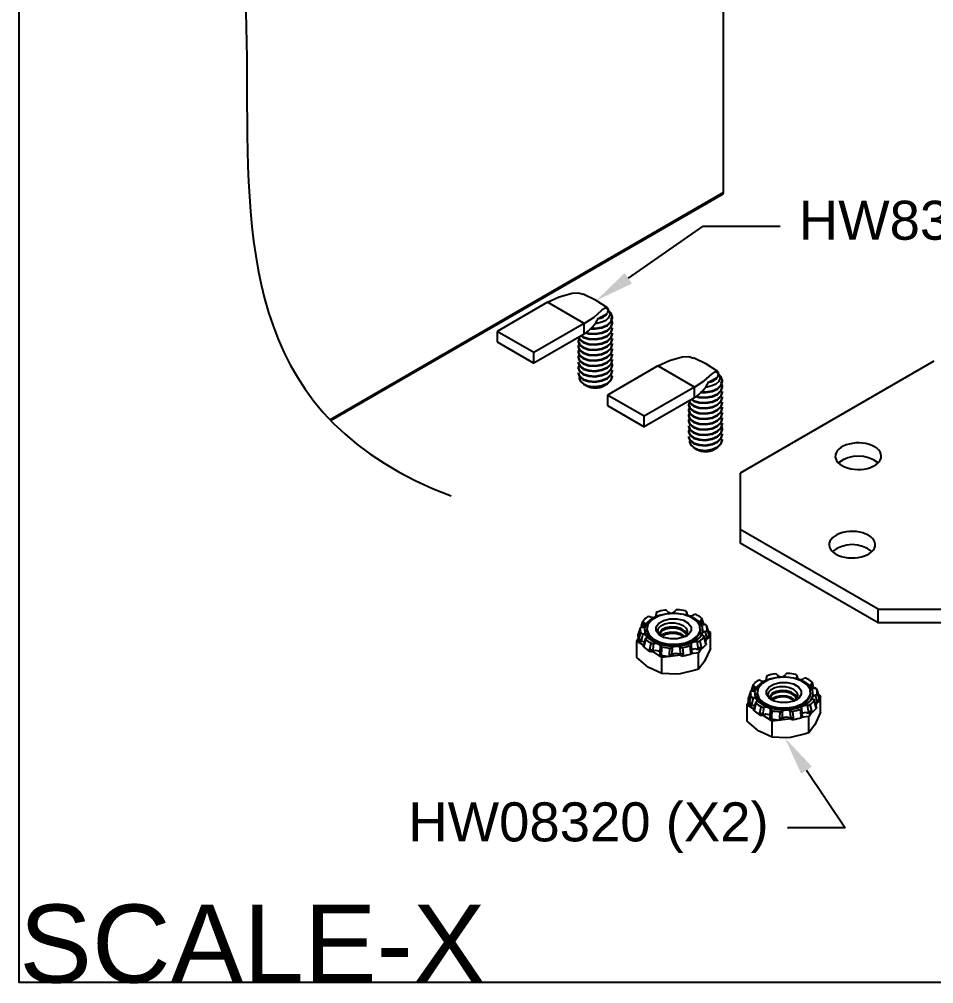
# Model space of a CAD drawing. Extents: x 0 to 11.4, y -13.7 to 0.
# Drawn here: x 0 to 4.396, y -13.686 to -9.052 of the extents above; entities that cross this region are included whole.
import ezdxf
from ezdxf import colors
from ezdxf.entities.mleader import LeaderData, LeaderLine
from ezdxf.math import Vec2, Vec3

# ---------------------------------------------------------------- set-up
doc = ezdxf.new("R2010")
doc.units = 0
doc.header["$LTSCALE"] = 0.5
doc.header["$MEASUREMENT"] = 0
for name, color, linetype in [('Dimension', 10, 'CONTINUOUS'), ('FAB DWG', 221, 'CONTINUOUS'), ('Hardware', 242, 'CONTINUOUS'), ('Housing', 150, 'CONTINUOUS'), ('Mounting', 4, 'CONTINUOUS')]:
    doc.layers.add(name, color=color, linetype=linetype)
doc.layers.add('Text-Unprinted', color=131, linetype='CONTINUOUS', plot=False)
doc.styles.add('LSAD_Standard', font='arial.ttf')

msp = doc.modelspace()

# ---------------------------------------------------------------- linework, layer by layer
at = {"layer": 'Dimension', "transparency": 16777216}
msp.add_open_spline([(0.0907, -7.4187), (1.088, -7.7963), (1.094, -9.3862), (1.1, -10.976), (2.0757, -11.3411)], degree=3, dxfattribs=at)
at = {"layer": 'Hardware', "linetype": 'Continuous', "transparency": 16777216}
for p, q in [((2.5396, -10.4113), (2.2972, -10.5512)), ((2.7163, -10.5133), (2.5396, -10.4113)), ((2.7831, -10.4897), (2.8264, -10.4647)), ((2.7163, -10.5133), (2.4739, -10.6532)), ((2.7163, -10.5643), (2.7163, -10.5133)), ((2.8512, -10.4859), (2.8512, -10.4827)), ((2.8512, -10.5114), (2.8512, -10.5082)), ((2.4739, -10.6532), (2.2972, -10.5512)), ((2.2972, -10.5512), (2.2972, -10.6022)), ((2.7163, -10.5643), (2.4739, -10.7042)), ((2.8512, -10.5369), (2.8512, -10.5337)), ((2.8512, -10.5624), (2.8512, -10.5592)), ((2.2972, -10.6022), (2.4739, -10.7042)), ((2.6873, -10.5975), (2.6873, -10.6007)), ((2.8512, -10.5879), (2.8512, -10.5847)), ((2.8512, -10.6134), (2.8512, -10.6102)), ((2.4739, -10.7042), (2.4739, -10.6532)), ((2.6873, -10.623), (2.6873, -10.6262)), ((2.6873, -10.6485), (2.6873, -10.6517)), ((2.8512, -10.6389), (2.8512, -10.6357)), ((2.6873, -10.674), (2.6873, -10.6772)), ((2.6873, -10.6995), (2.6873, -10.7027)), ((2.8512, -10.6644), (2.8512, -10.6612)), ((2.8512, -10.6899), (2.8512, -10.6867)), ((2.6873, -10.725), (2.6873, -10.7282)), ((2.6873, -10.7505), (2.6873, -10.7537)), ((3.0696, -10.7173), (2.8272, -10.8572)), ((2.8512, -10.7154), (2.8512, -10.7122)), ((2.8512, -10.7409), (2.8512, -10.7377)), ((3.2463, -10.8193), (3.0696, -10.7173)), ((3.3131, -10.7956), (3.3564, -10.7706)), ((3.3812, -10.7919), (3.3812, -10.7887)), ((2.7131, -10.8041), (2.7248, -10.8109)), ((2.7258, -10.8114), (2.7279, -10.8126)), ((2.8107, -10.8126), (2.8148, -10.8102)), ((3.2463, -10.8193), (3.0039, -10.9592)), ((3.2463, -10.8703), (3.2463, -10.8193)), ((3.3812, -10.8174), (3.3812, -10.8142)), ((3.3812, -10.8429), (3.3812, -10.8397)), ((3.0039, -10.9592), (2.8272, -10.8572)), ((2.8272, -10.8572), (2.8272, -10.9082)), ((3.2463, -10.8703), (3.0039, -11.0102)), ((3.3812, -10.8684), (3.3812, -10.8652)), ((2.8272, -10.9082), (3.0039, -11.0102)), ((3.2173, -10.9034), (3.2173, -10.9066)), ((3.2173, -10.929), (3.2173, -10.9321)), ((3.3812, -10.8939), (3.3812, -10.8907)), ((3.3812, -10.9194), (3.3812, -10.9162)), ((3.0039, -11.0102), (3.0039, -10.9592)), ((3.2173, -10.9545), (3.2173, -10.9576)), ((3.2173, -10.98), (3.2173, -10.9831)), ((3.3812, -10.9449), (3.3812, -10.9417)), ((3.3812, -10.9704), (3.3812, -10.9672)), ((3.2173, -11.0055), (3.2173, -11.0086)), ((3.3812, -10.9959), (3.3812, -10.9927)), ((3.3812, -11.0214), (3.3812, -11.0182)), ((3.2173, -11.031), (3.2173, -11.0341)), ((3.2173, -11.0565), (3.2173, -11.0596)), ((3.3812, -11.0469), (3.3812, -11.0437)), ((3.2431, -11.1101), (3.2548, -11.1168)), ((3.2558, -11.1174), (3.2579, -11.1186)), ((3.3407, -11.1186), (3.3448, -11.1162)), ((3.0619, -11.908), (3.0608, -11.9187)), ((3.2097, -11.906), (3.2094, -11.9016)), ((2.9921, -11.9659), (2.9996, -11.9422)), ((3.0024, -11.9507), (2.998, -11.9722)), ((3.2833, -11.9592), (3.2794, -11.9386)), ((3.2804, -11.9298), (3.2872, -11.953)), ((3.29, -11.9595), (3.2886, -11.9551)), ((2.9768, -12.0016), (2.9744, -12.0089)), ((2.9853, -11.9761), (2.9767, -12.0024)), ((2.9767, -12.0024), (2.9768, -12.0016)), ((2.9798, -12.0259), (2.9883, -11.9991)), ((2.9913, -11.9672), (2.9896, -11.9724)), ((3.017, -11.9806), (3.017, -11.9852)), ((3.0198, -12.0005), (3.017, -11.9852)), ((3.2746, -11.9852), (3.2746, -11.9806)), ((3.3043, -12.0188), (3.2983, -11.9922)), ((3.3102, -11.9826), (3.3037, -11.963)), ((3.3064, -11.9852), (3.315, -12.0112)), ((3.3145, -11.9955), (3.3102, -11.9826)), ((3.3132, -11.9917), (3.3223, -11.9975)), ((3.3223, -11.9975), (3.3171, -12.0067)), ((3.3223, -12.0754), (3.3223, -11.9975)), ((2.9694, -12.0402), (2.9759, -12.0287)), ((2.9694, -12.1181), (2.9694, -12.0402)), ((3.0019, -12.0612), (2.9694, -12.0402)), ((2.9767, -12.0024), (2.9742, -12.0097)), ((2.9742, -12.0097), (2.9745, -12.009)), ((2.9774, -12.0337), (2.9798, -12.0259)), ((2.9918, -12.0325), (2.9894, -12.0404)), ((2.9894, -12.0404), (2.9918, -12.0405)), ((2.9977, -12.0054), (2.9918, -12.0325)), ((2.9918, -12.0405), (2.9918, -12.0325)), ((3.0094, -12.0279), (3.0027, -12.057)), ((3.0113, -12.0314), (3.0045, -12.0607)), ((3.264, -12.0707), (3.259, -12.042)), ((3.2711, -12.0388), (3.2782, -12.0677)), ((3.2996, -12.0477), (3.2921, -12.0191)), ((3.3058, -12.0266), (3.2978, -12.0407)), ((3.3019, -12.0557), (3.2996, -12.0477)), ((3.3028, -12.0528), (3.3005, -12.0447)), ((3.3043, -12.0268), (3.3043, -12.0188)), ((3.3067, -12.0265), (3.3043, -12.0188)), ((3.3043, -12.0268), (3.3067, -12.0265)), ((3.315, -12.0112), (3.3174, -12.0188)), ((3.0029, -12.0572), (3.0008, -12.0654)), ((3.0045, -12.0607), (3.0024, -12.0688)), ((3.0029, -12.0572), (3.0029, -12.0571)), ((3.0294, -12.0871), (3.0309, -12.0786)), ((3.0309, -12.0786), (3.0373, -12.049)), ((3.0452, -12.0803), (3.0437, -12.0889)), ((3.0437, -12.0889), (3.0452, -12.0883)), ((3.0896, -12.1178), (3.0444, -12.0886)), ((3.0496, -12.0512), (3.0452, -12.0803)), ((3.0452, -12.0883), (3.0452, -12.0803)), ((3.0798, -12.0941), (3.0788, -12.1029)), ((3.0806, -12.0929), (3.0823, -12.0628)), ((3.0887, -12.0674), (3.0863, -12.0983)), ((3.1259, -12.1039), (3.1277, -12.0728)), ((3.1382, -12.0707), (3.1371, -12.1008)), ((3.1785, -12.099), (3.1765, -12.069)), ((3.1879, -12.0702), (3.1909, -12.101)), ((3.2286, -12.0921), (3.225, -12.0614)), ((3.2299, -12.1007), (3.2286, -12.0921)), ((3.2298, -12.0564), (3.2323, -12.0862)), ((3.2351, -12.0965), (3.2337, -12.0878)), ((3.264, -12.0787), (3.264, -12.0707)), ((3.2658, -12.0791), (3.264, -12.0707)), ((3.264, -12.0787), (3.2658, -12.0791)), ((3.2767, -12.0779), (3.2661, -12.0964)), ((3.2782, -12.0677), (3.28, -12.0762)), ((3.3223, -12.0754), (3.2942, -12.1362)), ((3.0863, -12.0983), (3.0853, -12.1071)), ((3.1786, -12.107), (3.0896, -12.1178)), ((3.0896, -12.1957), (3.0896, -12.1178)), ((3.1258, -12.1127), (3.1259, -12.1039)), ((3.1371, -12.1008), (3.1369, -12.1097)), ((3.1369, -12.1097), (3.1371, -12.1088)), ((3.1371, -12.1088), (3.1371, -12.1008)), ((3.1785, -12.107), (3.1785, -12.099)), ((3.179, -12.1079), (3.1785, -12.099)), ((3.1785, -12.107), (3.179, -12.1079)), ((3.1909, -12.101), (3.1914, -12.1099)), ((3.2661, -12.0964), (3.2295, -12.1009)), ((3.2661, -12.1743), (3.2661, -12.0964)), ((3.0896, -12.1957), (3.0295, -12.1683)), ((3.5919, -12.214), (3.5908, -12.2247)), ((3.7397, -12.212), (3.7394, -12.2075)), ((3.5213, -12.2732), (3.5196, -12.2784)), ((3.5221, -12.2719), (3.5296, -12.2481)), ((3.5324, -12.2567), (3.528, -12.2781)), ((3.8133, -12.2651), (3.8094, -12.2445)), ((3.8104, -12.2358), (3.8172, -12.2589)), ((3.82, -12.2655), (3.8186, -12.2611)), ((3.8402, -12.2885), (3.8337, -12.269)), ((3.5067, -12.3084), (3.5043, -12.3157)), ((3.5043, -12.3157), (3.5045, -12.315)), ((3.5069, -12.3076), (3.5044, -12.3149)), ((3.5153, -12.282), (3.5067, -12.3084)), ((3.5067, -12.3084), (3.5069, -12.3076)), ((3.5098, -12.3319), (3.5183, -12.3051)), ((3.5277, -12.3114), (3.5218, -12.3385)), ((3.5471, -12.2866), (3.5471, -12.2912)), ((3.5498, -12.3065), (3.5471, -12.2912)), ((3.8046, -12.2912), (3.8046, -12.2866)), ((3.8296, -12.3537), (3.8221, -12.3251)), ((3.8343, -12.3248), (3.8283, -12.2982)), ((3.8343, -12.3328), (3.8343, -12.3248)), ((3.8367, -12.3324), (3.8343, -12.3248)), ((3.8364, -12.2912), (3.845, -12.3172)), ((3.8445, -12.3014), (3.8402, -12.2885)), ((3.8432, -12.2976), (3.8523, -12.3035)), ((3.845, -12.3172), (3.8474, -12.3248)), ((3.8523, -12.3035), (3.8471, -12.3126)), ((3.8523, -12.3814), (3.8523, -12.3035)), ((3.4994, -12.3462), (3.5059, -12.3347)), ((3.5319, -12.3672), (3.4994, -12.3462)), ((3.4994, -12.4241), (3.4994, -12.3462)), ((3.5074, -12.3397), (3.5098, -12.3319)), ((3.5218, -12.3385), (3.5194, -12.3463)), ((3.5194, -12.3463), (3.5218, -12.3465)), ((3.5218, -12.3465), (3.5218, -12.3385)), ((3.5329, -12.3632), (3.5308, -12.3714)), ((3.5345, -12.3666), (3.5324, -12.3748)), ((3.5394, -12.3338), (3.5328, -12.363)), ((3.5329, -12.3631), (3.533, -12.363)), ((3.5413, -12.3374), (3.5345, -12.3666)), ((3.5609, -12.3846), (3.5673, -12.355)), ((3.5796, -12.3572), (3.5752, -12.3862)), ((3.6106, -12.3988), (3.6123, -12.3688)), ((3.7586, -12.3981), (3.755, -12.3674)), ((3.7598, -12.3624), (3.7623, -12.3922)), ((3.794, -12.3766), (3.789, -12.348)), ((3.8011, -12.3448), (3.8082, -12.3737)), ((3.8358, -12.3326), (3.8278, -12.3467)), ((3.8319, -12.3617), (3.8296, -12.3537)), ((3.8328, -12.3587), (3.8305, -12.3507)), ((3.8343, -12.3328), (3.8367, -12.3324)), ((3.5594, -12.3931), (3.5609, -12.3846)), ((3.5752, -12.3862), (3.5737, -12.3948)), ((3.5737, -12.3948), (3.5752, -12.3943)), ((3.6197, -12.4238), (3.5744, -12.3946)), ((3.5752, -12.3943), (3.5752, -12.3862)), ((3.6098, -12.4), (3.6088, -12.4089)), ((3.6164, -12.4043), (3.6153, -12.413)), ((3.6187, -12.3733), (3.6164, -12.4043)), ((3.7086, -12.413), (3.6197, -12.4238)), ((3.6558, -12.4187), (3.656, -12.4098)), ((3.656, -12.4098), (3.6577, -12.3788)), ((3.6671, -12.4067), (3.6669, -12.4157)), ((3.6669, -12.4157), (3.6671, -12.4148)), ((3.6682, -12.3767), (3.6671, -12.4067)), ((3.6671, -12.4148), (3.6671, -12.4067)), ((3.7086, -12.4049), (3.7065, -12.375)), ((3.7086, -12.413), (3.7086, -12.4049)), ((3.7091, -12.4138), (3.7086, -12.4049)), ((3.7086, -12.413), (3.7091, -12.4138)), ((3.7179, -12.3761), (3.7209, -12.407)), ((3.7209, -12.407), (3.7214, -12.4158)), ((3.7599, -12.4067), (3.7586, -12.3981)), ((3.7961, -12.4024), (3.7595, -12.4068)), ((3.7651, -12.4025), (3.7638, -12.3938)), ((3.794, -12.3847), (3.794, -12.3766)), ((3.7958, -12.3851), (3.794, -12.3766)), ((3.794, -12.3847), (3.7958, -12.3851)), ((3.8067, -12.3838), (3.7961, -12.4024)), ((3.7961, -12.4803), (3.7961, -12.4024)), ((3.8082, -12.3737), (3.8101, -12.3821)), ((3.8523, -12.3814), (3.8242, -12.4422)), ((3.6197, -12.5016), (3.6197, -12.4238)), ((3.6197, -12.5016), (3.5595, -12.4742))]:
    msp.add_line(p, q, dxfattribs=at)
at = {"layer": 'Hardware', "linetype": 'Continuous', "transparency": 16777216, "flags": 128}
for points in [[(2.5396, -10.4113), (2.5956, -10.3855), (2.6576, -10.3673), (2.6886, -10.3665), (2.7113, -10.3732)], [(2.8277, -10.4387), (2.774, -10.4029), (2.7115, -10.3724)], [(2.7163, -10.5133), (2.7631, -10.4822), (2.8009, -10.45), (2.8157, -10.4399), (2.8262, -10.4379), (2.8305, -10.4461), (2.8264, -10.4647)], [(2.7515, -10.5353), (2.7693, -10.5364), (2.8006, -10.5312), (2.8272, -10.5194), (2.845, -10.5024), (2.8512, -10.4827), (2.845, -10.463), (2.8313, -10.45)], [(2.8163, -10.4371), (2.828, -10.4452), (2.837, -10.4582), (2.8386, -10.4722), (2.8326, -10.4861), (2.8193, -10.4983), (2.8003, -10.5074), (2.7769, -10.5126), (2.7687, -10.5128)], [(2.7237, -10.5585), (2.7379, -10.5631), (2.7693, -10.5651), (2.8006, -10.5599), (2.8272, -10.5481), (2.845, -10.5311), (2.8512, -10.5114)], [(2.7266, -10.5562), (2.7379, -10.5599), (2.7693, -10.5619), (2.8006, -10.5567), (2.8272, -10.5449), (2.845, -10.5279), (2.8512, -10.5082), (2.845, -10.4885), (2.844, -10.4876)], [(2.7492, -10.5383), (2.7693, -10.5396), (2.8006, -10.5344), (2.8272, -10.5226), (2.845, -10.5056), (2.8512, -10.4859)], [(2.689, -10.5795), (2.6936, -10.5917), (2.7113, -10.6054), (2.7379, -10.6141), (2.7693, -10.6161), (2.8006, -10.6109), (2.8272, -10.5991), (2.845, -10.5821), (2.8512, -10.5624)], [(2.6901, -10.5794), (2.6936, -10.5885), (2.7113, -10.6022), (2.7379, -10.6109), (2.7693, -10.6129), (2.8006, -10.6077), (2.8272, -10.5959), (2.845, -10.5789), (2.8512, -10.5592)], [(2.7031, -10.5736), (2.7113, -10.5799), (2.7379, -10.5886), (2.7693, -10.5906), (2.8006, -10.5854), (2.8272, -10.5736), (2.845, -10.5566), (2.8512, -10.5369)], [(2.7042, -10.5713), (2.7113, -10.5767), (2.7379, -10.5854), (2.7693, -10.5874), (2.8006, -10.5822), (2.8272, -10.5704), (2.845, -10.5534), (2.8512, -10.5337)], [(2.695, -10.5799), (2.6936, -10.581), (2.6873, -10.5975), (2.6936, -10.614), (2.7113, -10.6277), (2.7379, -10.6364), (2.7693, -10.6384), (2.8006, -10.6332), (2.8272, -10.6214), (2.845, -10.6044), (2.8512, -10.5847), (2.8512, -10.5847)], [(2.6873, -10.6007), (2.6936, -10.6172), (2.7113, -10.6309), (2.7379, -10.6396), (2.7693, -10.6416), (2.8006, -10.6364), (2.8272, -10.6246), (2.845, -10.6076), (2.8512, -10.5879)], [(2.695, -10.6054), (2.6936, -10.6065), (2.6873, -10.623), (2.6936, -10.6395), (2.7113, -10.6532), (2.7379, -10.6619), (2.7693, -10.6639), (2.8006, -10.6587), (2.8272, -10.6469), (2.845, -10.6299), (2.8512, -10.6102), (2.8512, -10.6102)], [(2.6873, -10.6262), (2.6936, -10.6427), (2.7113, -10.6564), (2.7379, -10.6651), (2.7693, -10.6671), (2.8006, -10.6619), (2.8272, -10.6501), (2.845, -10.6331), (2.8512, -10.6134)], [(2.6931, -10.6332), (2.6873, -10.6485), (2.6936, -10.665), (2.7113, -10.6787), (2.7379, -10.6874), (2.7693, -10.6894), (2.8006, -10.6842), (2.8272, -10.6724), (2.845, -10.6554), (2.8512, -10.6357)], [(2.6873, -10.6517), (2.6936, -10.6682), (2.7113, -10.6819), (2.7379, -10.6906), (2.7693, -10.6926), (2.8006, -10.6874), (2.8272, -10.6756), (2.845, -10.6586), (2.8512, -10.6389)], [(2.6915, -10.6628), (2.6873, -10.674), (2.6936, -10.6905), (2.7113, -10.7042), (2.7379, -10.7129), (2.7693, -10.7149), (2.8006, -10.7097), (2.8272, -10.6979), (2.845, -10.6809), (2.8512, -10.6612)], [(2.6873, -10.6772), (2.6936, -10.6937), (2.7113, -10.7074), (2.7379, -10.7161), (2.7693, -10.7181), (2.8006, -10.7129), (2.8272, -10.7011), (2.845, -10.6841), (2.8512, -10.6644)], [(2.6873, -10.6995), (2.6936, -10.716), (2.7113, -10.7298), (2.7379, -10.7384), (2.7693, -10.7404), (2.8006, -10.7352), (2.8272, -10.7234), (2.845, -10.7064), (2.8512, -10.6867)], [(2.6873, -10.7027), (2.6936, -10.7192), (2.7113, -10.7329), (2.7379, -10.7416), (2.7693, -10.7436), (2.8006, -10.7384), (2.8272, -10.7266), (2.845, -10.7096), (2.8512, -10.6899)], [(2.695, -10.7074), (2.6936, -10.7085), (2.6873, -10.725), (2.6936, -10.7415), (2.7113, -10.7553), (2.7379, -10.7639), (2.7693, -10.7659), (2.8006, -10.7607), (2.8272, -10.7489), (2.845, -10.7319), (2.8512, -10.7122), (2.8477, -10.7011)], [(3.0696, -10.7173), (3.1256, -10.6915), (3.1876, -10.6732), (3.2186, -10.6725), (3.2413, -10.6792)], [(3.3577, -10.7447), (3.304, -10.7089), (3.2416, -10.6784)], [(2.6873, -10.7282), (2.6936, -10.7447), (2.7113, -10.7584), (2.7379, -10.7671), (2.7693, -10.7691), (2.8006, -10.7639), (2.8272, -10.7521), (2.845, -10.7351), (2.8512, -10.7154)], [(2.6873, -10.7505), (2.6936, -10.767), (2.7113, -10.7808), (2.7379, -10.7894), (2.7693, -10.7914), (2.8006, -10.7862), (2.8272, -10.7744), (2.845, -10.7574), (2.8512, -10.7377)], [(2.6873, -10.7537), (2.6936, -10.7702), (2.7113, -10.7839), (2.7379, -10.7926), (2.7693, -10.7946), (2.8006, -10.7894), (2.8272, -10.7776), (2.845, -10.7606), (2.8512, -10.7409)], [(3.2463, -10.8193), (3.2932, -10.7882), (3.3309, -10.756), (3.3458, -10.7459), (3.3562, -10.7439), (3.3605, -10.7521), (3.3564, -10.7706)], [(3.3463, -10.743), (3.358, -10.7512), (3.367, -10.7641), (3.3686, -10.7782), (3.3626, -10.792), (3.3493, -10.8043), (3.3303, -10.8134), (3.3069, -10.8186), (3.2987, -10.8188)], [(2.6938, -10.7704), (2.6924, -10.7782), (2.6983, -10.7918), (2.7125, -10.8037), (2.733, -10.8123), (2.7585, -10.8166), (2.7693, -10.8169)], [(2.7693, -10.8169), (2.8006, -10.8117), (2.8272, -10.7999), (2.845, -10.7829), (2.8512, -10.7632)], [(2.8272, -10.8031), (2.845, -10.7861), (2.8512, -10.7664)], [(3.2566, -10.8622), (3.2679, -10.8659), (3.2993, -10.8679), (3.3306, -10.8627), (3.3572, -10.8508), (3.375, -10.8339), (3.3812, -10.8142), (3.375, -10.7945), (3.374, -10.7936)], [(3.2792, -10.8443), (3.2993, -10.8456), (3.3306, -10.8404), (3.3572, -10.8285), (3.375, -10.8116), (3.3812, -10.7919)], [(3.2815, -10.8412), (3.2993, -10.8424), (3.3306, -10.8372), (3.3572, -10.8253), (3.375, -10.8084), (3.3812, -10.7887), (3.375, -10.769), (3.3614, -10.756)], [(2.7259, -10.8112), (2.7409, -10.8178), (2.7596, -10.8213)], [(3.2331, -10.8795), (3.2413, -10.8859), (3.2679, -10.8946), (3.2993, -10.8966), (3.3306, -10.8914), (3.3572, -10.8795), (3.375, -10.8626), (3.3812, -10.8429)], [(3.2343, -10.8772), (3.2413, -10.8827), (3.2679, -10.8914), (3.2993, -10.8934), (3.3306, -10.8882), (3.3572, -10.8763), (3.375, -10.8594), (3.3812, -10.8397)], [(3.2538, -10.8644), (3.2679, -10.8691), (3.2993, -10.8711), (3.3306, -10.8659), (3.3572, -10.854), (3.375, -10.8371), (3.3812, -10.8174)], [(3.225, -10.8859), (3.2236, -10.8869), (3.2173, -10.9034), (3.2236, -10.92), (3.2413, -10.9337), (3.2679, -10.9424), (3.2993, -10.9444), (3.3306, -10.9392), (3.3572, -10.9273), (3.375, -10.9104), (3.3812, -10.8907), (3.3812, -10.8907)], [(3.219, -10.8855), (3.2236, -10.8976), (3.2413, -10.9114), (3.2679, -10.9201), (3.2993, -10.9221), (3.3306, -10.9169), (3.3572, -10.905), (3.375, -10.8881), (3.3812, -10.8684)], [(3.2201, -10.8854), (3.2236, -10.8945), (3.2413, -10.9082), (3.2679, -10.9169), (3.2993, -10.9189), (3.3306, -10.9137), (3.3572, -10.9018), (3.375, -10.8849), (3.3812, -10.8652)], [(3.2173, -10.9066), (3.2236, -10.9231), (3.2413, -10.9369), (3.2679, -10.9456), (3.2993, -10.9476), (3.3306, -10.9424), (3.3572, -10.9305), (3.375, -10.9136), (3.3812, -10.8939)], [(3.225, -10.9114), (3.2236, -10.9124), (3.2173, -10.929), (3.2236, -10.9455), (3.2413, -10.9592), (3.2679, -10.9679), (3.2993, -10.9699), (3.3306, -10.9647), (3.3572, -10.9528), (3.375, -10.9359), (3.3812, -10.9162), (3.3812, -10.9162)], [(3.2173, -10.9321), (3.2236, -10.9486), (3.2413, -10.9624), (3.2679, -10.9711), (3.2993, -10.9731), (3.3306, -10.9679), (3.3572, -10.956), (3.375, -10.9391), (3.3812, -10.9194)], [(3.225, -10.9369), (3.2236, -10.9379), (3.2173, -10.9545), (3.2236, -10.971), (3.2413, -10.9847), (3.2679, -10.9934), (3.2993, -10.9954), (3.3306, -10.9902), (3.3572, -10.9783), (3.375, -10.9614), (3.3812, -10.9417), (3.3812, -10.9417)], [(3.2173, -10.9576), (3.2236, -10.9742), (3.2413, -10.9879), (3.2679, -10.9966), (3.2993, -10.9986), (3.3306, -10.9934), (3.3572, -10.9815), (3.375, -10.9646), (3.3812, -10.9449)], [(3.2216, -10.9688), (3.2173, -10.98), (3.2236, -10.9965), (3.2413, -11.0102), (3.2679, -11.0189), (3.2993, -11.0209), (3.3306, -11.0157), (3.3572, -11.0038), (3.375, -10.9869), (3.3812, -10.9672)], [(3.2173, -10.9831), (3.2236, -10.9997), (3.2413, -11.0134), (3.2679, -11.0221), (3.2993, -11.0241), (3.3306, -11.0189), (3.3572, -11.007), (3.375, -10.9901), (3.3812, -10.9704)], [(3.2173, -11.0055), (3.2236, -11.022), (3.2413, -11.0357), (3.2679, -11.0444), (3.2993, -11.0464), (3.3306, -11.0412), (3.3572, -11.0293), (3.375, -11.0124), (3.3812, -10.9927)], [(3.2173, -11.0086), (3.2236, -11.0252), (3.2413, -11.0389), (3.2679, -11.0476), (3.2993, -11.0496), (3.3306, -11.0444), (3.3572, -11.0325), (3.375, -11.0156), (3.3812, -10.9959)], [(3.225, -11.0134), (3.2236, -11.0144), (3.2173, -11.031), (3.2236, -11.0475), (3.2413, -11.0612), (3.2679, -11.0699), (3.2993, -11.0719), (3.3306, -11.0667), (3.3572, -11.0548), (3.375, -11.0379), (3.3812, -11.0182), (3.3777, -11.007)], [(3.2173, -11.0341), (3.2236, -11.0507), (3.2413, -11.0644), (3.2679, -11.0731), (3.2993, -11.0751), (3.3306, -11.0699), (3.3572, -11.058), (3.375, -11.0411), (3.3812, -11.0214)], [(3.2173, -11.0565), (3.2236, -11.073), (3.2413, -11.0867), (3.2679, -11.0954), (3.2993, -11.0974), (3.3306, -11.0922), (3.3572, -11.0803), (3.375, -11.0634), (3.3812, -11.0437)], [(3.2173, -11.0596), (3.2236, -11.0762), (3.2413, -11.0899), (3.2679, -11.0986), (3.2993, -11.1006), (3.3306, -11.0954), (3.3572, -11.0835), (3.375, -11.0666), (3.3812, -11.0469)], [(3.2993, -11.1229), (3.3306, -11.1177), (3.3572, -11.1058), (3.375, -11.0889), (3.3812, -11.0692)], [(3.3572, -11.109), (3.375, -11.0921), (3.3812, -11.0724)], [(3.2238, -11.0763), (3.2224, -11.0842), (3.2283, -11.0977), (3.2425, -11.1097), (3.263, -11.1183), (3.2886, -11.1226), (3.2993, -11.1229)], [(3.2559, -11.1172), (3.2709, -11.1237), (3.2896, -11.1273)], [(3.0092, -12.0018), (3.007, -11.9766), (3.0184, -11.9523), (3.0423, -11.9311), (3.0764, -11.9153), (3.1172, -11.9064), (3.1608, -11.9051), (3.203, -11.9117), (3.2395, -11.9255), (3.2669, -11.9451), (3.2825, -11.9687), (3.2847, -11.9939), (3.2732, -12.0182), (3.2493, -12.0393), (3.2153, -12.0552), (3.1745, -12.0641), (3.1309, -12.0654), (3.0887, -12.0588), (3.0521, -12.045), (3.0247, -12.0254), (3.0092, -12.0018)], [(3.2719, -11.9654), (3.2565, -11.9426), (3.2291, -11.9239), (3.1927, -11.9114), (3.1512, -11.9063), (3.1091, -11.9094), (3.071, -11.9201), (3.041, -11.9374), (3.0224, -11.9594), (3.0172, -11.9837), (3.0259, -12.0077), (3.0476, -12.0287), (3.0799, -12.0445), (3.1194, -12.0534), (3.1618, -12.0544), (3.2024, -12.0474), (3.2369, -12.0332), (3.2616, -12.0133), (3.2736, -11.9898), (3.2719, -11.9654)], [(3.0326, -11.9224), (3.0338, -11.923), (3.0409, -11.9252), (3.0481, -11.9256), (3.0544, -11.9242), (3.0591, -11.9212), (3.0619, -11.917), (3.0627, -11.912), (3.0619, -11.908)], [(3.2094, -11.9016), (3.2093, -11.9026), (3.21, -11.9081), (3.2131, -11.9129), (3.2181, -11.9161), (3.2243, -11.9177), (3.2309, -11.9175), (3.2375, -11.9156), (3.2421, -11.9132)], [(2.9934, -11.9722), (2.9946, -11.9723), (3.0013, -11.972), (3.0065, -11.9701), (3.0097, -11.9669), (3.0106, -11.9628), (3.0094, -11.9583), (3.0061, -11.9538), (3.0024, -11.9507)], [(2.9996, -11.9422), (2.9987, -11.9441), (2.9989, -11.9464), (3.0002, -11.9487), (3.0024, -11.9507)], [(3.0623, -11.9907), (3.062, -11.9715), (3.0744, -11.9537), (3.0977, -11.94), (3.1283, -11.9324), (3.1616, -11.9322), (3.1925, -11.9394), (3.2163, -11.9528), (3.2294, -11.9705), (3.2297, -11.9897), (3.2173, -12.0076), (3.194, -12.0213), (3.1634, -12.0288), (3.1301, -12.029), (3.0992, -12.0219), (3.0754, -12.0084), (3.0623, -11.9907)], [(3.0904, -12.0182), (3.0896, -12.0178), (3.0755, -12.0058), (3.0698, -11.9919), (3.0731, -11.9779), (3.0845, -11.9658), (3.1028, -11.9566), (3.1252, -11.9517), (3.1496, -11.9515), (3.1727, -11.9561), (3.1921, -11.9648), (3.2055, -11.9767), (3.2117, -11.9902), (3.2101, -12.0042), (3.2072, -12.0096), (3.2072, -12.0096)], [(3.2794, -11.9386), (3.2785, -11.9394), (3.2748, -11.9444), (3.2735, -11.9494), (3.2747, -11.9538), (3.2779, -11.9571), (3.2827, -11.9591), (3.2889, -11.9596), (3.294, -11.959)], [(3.2872, -11.953), (3.2881, -11.954), (3.2886, -11.9551)], [(2.9934, -11.9722), (2.9903, -11.9722), (2.9878, -11.9729), (2.986, -11.9743), (2.9853, -11.9761)], [(2.9921, -11.9659), (2.9914, -11.967), (2.9913, -11.9672)], [(3.2746, -11.9852), (3.2693, -12.0065), (3.2507, -12.0284), (3.2207, -12.0458), (3.1826, -12.0565), (3.1405, -12.0595), (3.099, -12.0545), (3.0626, -12.042), (3.0352, -12.0233), (3.0198, -12.0005)], [(3.2095, -12.0064), (3.1995, -11.9913), (3.1814, -11.9795), (3.1579, -11.9724), (3.1325, -11.971), (3.1091, -11.9751), (3.0914, -11.984), (3.0819, -11.996), (3.0822, -12.0091), (3.0882, -12.0163)], [(3.207, -12.009), (3.1995, -11.9977), (3.1814, -11.9858), (3.1656, -11.9804), (3.1481, -11.9775), (3.1325, -11.9773), (3.1091, -11.9815), (3.0914, -11.9904), (3.0819, -12.0024), (3.082, -12.0087)], [(3.2003, -12.018), (3.1995, -12.0168), (3.1814, -12.005), (3.1579, -11.9979), (3.1325, -11.9965), (3.1091, -12.0006), (3.0914, -12.0095), (3.0871, -12.0149)], [(3.2983, -11.9922), (3.2971, -11.9926), (3.2904, -11.9957), (3.2851, -11.9995), (3.282, -12.0036), (3.2811, -12.0073), (3.2823, -12.0104), (3.2856, -12.0127), (3.2893, -12.0137)], [(2.9918, -12.0405), (2.999, -12.0417), (3.0007, -12.0422)], [(3.0123, -12.0259), (3.0132, -12.0256), (3.0168, -12.0233), (3.0181, -12.0202), (3.017, -12.0166), (3.0138, -12.0129), (3.0089, -12.0096), (3.0028, -12.0068), (2.9977, -12.0054)], [(3.0007, -12.0422), (3.0058, -12.0431), (3.006, -12.0432)], [(3.0123, -12.0259), (3.0105, -12.0268), (3.0097, -12.0281), (3.0099, -12.0297), (3.0113, -12.0314)], [(3.1947, -12.02), (3.1814, -12.0113), (3.1656, -12.0059), (3.1481, -12.003), (3.1325, -12.0028), (3.1091, -12.007), (3.0914, -12.0159), (3.0897, -12.018)], [(3.2005, -12.0179), (3.2109, -12.0119), (3.2189, -12.0048)], [(3.259, -12.042), (3.2579, -12.042), (3.2507, -12.0425), (3.2435, -12.044), (3.2373, -12.0462), (3.2326, -12.0489), (3.2297, -12.0517), (3.2289, -12.0545), (3.2298, -12.0564)], [(3.2921, -12.0191), (3.293, -12.0173), (3.2928, -12.0157), (3.2915, -12.0145), (3.2893, -12.0137)], [(3.2954, -12.0293), (3.3026, -12.0272), (3.3043, -12.0268)], [(3.0024, -12.0688), (3.001, -12.0672), (3.0007, -12.0656), (3.0008, -12.0654)], [(3.0452, -12.0883), (3.0507, -12.0871), (3.0522, -12.087)], [(3.0823, -12.0628), (3.0824, -12.0624), (3.0817, -12.0596), (3.0785, -12.0567), (3.0735, -12.0543), (3.0674, -12.0524), (3.0608, -12.0512), (3.0541, -12.0509), (3.0496, -12.0512)], [(3.0798, -12.0941), (3.08, -12.0935), (3.0806, -12.0929)], [(3.0863, -12.0983), (3.0845, -12.0978), (3.0829, -12.0972), (3.0816, -12.0965), (3.0806, -12.0958), (3.08, -12.095), (3.0798, -12.0942), (3.0798, -12.0941)], [(3.0823, -12.0628), (3.0824, -12.0641), (3.0836, -12.0654), (3.0858, -12.0665), (3.0887, -12.0674)], [(3.225, -12.0614), (3.2276, -12.0603), (3.2294, -12.059), (3.2302, -12.0576), (3.2298, -12.0564)], [(3.2286, -12.0921), (3.2302, -12.0914), (3.2316, -12.0907), (3.2327, -12.0899), (3.2334, -12.0891), (3.2337, -12.0883), (3.2337, -12.0878)], [(3.2562, -12.0781), (3.2627, -12.0785), (3.264, -12.0787)], [(3.3027, -12.0528), (3.3027, -12.0542), (3.3019, -12.0557)], [(3.0295, -12.1683), (3.0252, -12.1655), (2.9694, -12.1181)], [(3.0853, -12.1071), (3.0824, -12.1062), (3.0802, -12.1051), (3.079, -12.1038), (3.0789, -12.1029)], [(3.1369, -12.1097), (3.1362, -12.1108), (3.1344, -12.1118), (3.1318, -12.1125), (3.1286, -12.1128), (3.1258, -12.1127)], [(3.1371, -12.1088), (3.1387, -12.1063), (3.1394, -12.1058)], [(3.1749, -12.1042), (3.1781, -12.1064), (3.1785, -12.107)], [(3.2349, -12.0966), (3.235, -12.0972), (3.2341, -12.0986), (3.2322, -12.0998), (3.2299, -12.1007)], [(3.2942, -12.1362), (3.2922, -12.1397), (3.2661, -12.1743)], [(3.2661, -12.1743), (3.25, -12.1798), (3.1779, -12.1964)], [(3.1779, -12.1964), (3.1589, -12.1981), (3.0896, -12.1957)], [(3.5392, -12.3078), (3.537, -12.2826), (3.5485, -12.2582), (3.5724, -12.2371), (3.6064, -12.2213), (3.6472, -12.2123), (3.6908, -12.2111), (3.733, -12.2177), (3.7696, -12.2315), (3.797, -12.2511), (3.8125, -12.2747), (3.8147, -12.2999), (3.8032, -12.3242), (3.7794, -12.3453), (3.7453, -12.3611), (3.7045, -12.3701), (3.6609, -12.3714), (3.6187, -12.3648), (3.5821, -12.351), (3.5547, -12.3313), (3.5392, -12.3078)], [(3.8019, -12.2713), (3.7865, -12.2485), (3.7591, -12.2299), (3.7227, -12.2173), (3.6812, -12.2123), (3.6391, -12.2153), (3.601, -12.2261), (3.571, -12.2434), (3.5524, -12.2654), (3.5472, -12.2897), (3.5559, -12.3136), (3.5776, -12.3346), (3.6099, -12.3505), (3.6494, -12.3594), (3.6918, -12.3604), (3.7324, -12.3534), (3.7669, -12.3392), (3.7916, -12.3192), (3.8037, -12.2958), (3.8019, -12.2713)], [(3.5627, -12.2284), (3.5638, -12.2289), (3.571, -12.2312), (3.5781, -12.2316), (3.5844, -12.2301), (3.5891, -12.2271), (3.592, -12.2229), (3.5928, -12.218), (3.5919, -12.214)], [(3.7394, -12.2075), (3.7393, -12.2086), (3.74, -12.2141), (3.7432, -12.2188), (3.7482, -12.2221), (3.7543, -12.2236), (3.7609, -12.2234), (3.7676, -12.2216), (3.7721, -12.2192)], [(3.5234, -12.2782), (3.5203, -12.2782), (3.5178, -12.2789), (3.516, -12.2802), (3.5153, -12.282)], [(3.5221, -12.2719), (3.5214, -12.273), (3.5213, -12.2732)], [(3.5234, -12.2782), (3.5246, -12.2783), (3.5313, -12.278), (3.5366, -12.2761), (3.5397, -12.2728), (3.5406, -12.2688), (3.5394, -12.2643), (3.5361, -12.2598), (3.5324, -12.2567)], [(3.5296, -12.2481), (3.5287, -12.2501), (3.5289, -12.2524), (3.5302, -12.2546), (3.5324, -12.2567)], [(3.5923, -12.2967), (3.592, -12.2775), (3.6044, -12.2597), (3.6277, -12.2459), (3.6583, -12.2384), (3.6916, -12.2382), (3.7225, -12.2454), (3.7463, -12.2588), (3.7594, -12.2765), (3.7597, -12.2957), (3.7473, -12.3135), (3.724, -12.3273), (3.6934, -12.3348), (3.6601, -12.335), (3.6292, -12.3278), (3.6054, -12.3144), (3.5923, -12.2967)], [(3.6205, -12.3241), (3.6196, -12.3238), (3.6055, -12.3117), (3.5998, -12.2978), (3.6031, -12.2839), (3.6145, -12.2717), (3.6328, -12.2625), (3.6552, -12.2577), (3.6797, -12.2575), (3.7027, -12.2621), (3.7221, -12.2707), (3.7355, -12.2826), (3.7417, -12.2962), (3.7401, -12.3102), (3.7372, -12.3156), (3.7372, -12.3156)], [(3.7395, -12.3124), (3.7296, -12.2973), (3.7114, -12.2854), (3.6879, -12.2784), (3.6625, -12.2769), (3.6392, -12.2811), (3.6214, -12.29), (3.6119, -12.302), (3.6122, -12.315), (3.6171, -12.3209)], [(3.8094, -12.2445), (3.8085, -12.2453), (3.8048, -12.2503), (3.8035, -12.2554), (3.8047, -12.2598), (3.8079, -12.2631), (3.8128, -12.2651), (3.8189, -12.2656), (3.824, -12.265)], [(3.8172, -12.2589), (3.8181, -12.26), (3.8186, -12.2611)], [(3.5423, -12.3318), (3.5432, -12.3316), (3.5469, -12.3293), (3.5482, -12.3261), (3.547, -12.3225), (3.5438, -12.3189), (3.539, -12.3156), (3.5328, -12.3128), (3.5277, -12.3114)], [(3.8046, -12.2912), (3.7993, -12.3124), (3.7807, -12.3344), (3.7507, -12.3517), (3.7126, -12.3625), (3.6705, -12.3655), (3.629, -12.3605), (3.5926, -12.348), (3.5652, -12.3293), (3.5498, -12.3065)], [(3.737, -12.3149), (3.7296, -12.3037), (3.7114, -12.2918), (3.6956, -12.2864), (3.6781, -12.2835), (3.6625, -12.2833), (3.6392, -12.2875), (3.6214, -12.2963), (3.6119, -12.3083), (3.6121, -12.3147)], [(3.7303, -12.324), (3.7296, -12.3228), (3.7114, -12.3109), (3.6879, -12.3039), (3.6625, -12.3024), (3.6392, -12.3066), (3.6214, -12.3155), (3.6176, -12.3202)], [(3.7372, -12.3156), (3.7303, -12.3237), (3.7302, -12.3238)], [(3.7305, -12.3239), (3.7409, -12.3179), (3.7489, -12.3108)], [(3.8283, -12.2982), (3.8271, -12.2986), (3.8204, -12.3017), (3.8152, -12.3055), (3.812, -12.3095), (3.8111, -12.3132), (3.8123, -12.3164), (3.8156, -12.3187), (3.8193, -12.3197)], [(3.8221, -12.3251), (3.823, -12.3233), (3.8228, -12.3217), (3.8215, -12.3205), (3.8193, -12.3197)], [(3.5218, -12.3465), (3.529, -12.3477), (3.5307, -12.3482)], [(3.5307, -12.3482), (3.5358, -12.3491), (3.536, -12.3491)], [(3.5324, -12.3748), (3.531, -12.3731), (3.5307, -12.3715), (3.5308, -12.3714)], [(3.5423, -12.3318), (3.5405, -12.3328), (3.5397, -12.3341), (3.54, -12.3357), (3.5413, -12.3374)], [(3.6123, -12.3688), (3.6124, -12.3683), (3.6117, -12.3655), (3.6085, -12.3627), (3.6036, -12.3602), (3.5974, -12.3584), (3.5908, -12.3572), (3.5841, -12.3568), (3.5796, -12.3572)], [(3.6123, -12.3688), (3.6124, -12.3701), (3.6136, -12.3713), (3.6158, -12.3725), (3.6187, -12.3733)], [(3.755, -12.3674), (3.7576, -12.3662), (3.7594, -12.3649), (3.7602, -12.3636), (3.7598, -12.3624)], [(3.789, -12.348), (3.7879, -12.348), (3.7807, -12.3484), (3.7736, -12.35), (3.7673, -12.3522), (3.7626, -12.3549), (3.7597, -12.3577), (3.7589, -12.3605), (3.7598, -12.3624)], [(3.8254, -12.3353), (3.8326, -12.3331), (3.8343, -12.3328)], [(3.8327, -12.3587), (3.8327, -12.3602), (3.8319, -12.3617)], [(3.5752, -12.3943), (3.5807, -12.3931), (3.5822, -12.393)], [(3.6153, -12.413), (3.6124, -12.4122), (3.6103, -12.4111), (3.609, -12.4098), (3.6089, -12.4089)], [(3.6098, -12.4001), (3.61, -12.3995), (3.6106, -12.3988)], [(3.6164, -12.4043), (3.6145, -12.4038), (3.6129, -12.4032), (3.6116, -12.4025), (3.6106, -12.4017), (3.61, -12.401), (3.6098, -12.4002), (3.6098, -12.4001)], [(3.6669, -12.4157), (3.6662, -12.4168), (3.6644, -12.4178), (3.6618, -12.4184), (3.6586, -12.4188), (3.6558, -12.4187)], [(3.6671, -12.4148), (3.6687, -12.4123), (3.6694, -12.4117)], [(3.7049, -12.4102), (3.7081, -12.4124), (3.7086, -12.413)], [(3.7586, -12.3981), (3.7603, -12.3974), (3.7617, -12.3967), (3.7627, -12.3959), (3.7634, -12.395), (3.7638, -12.3942), (3.7638, -12.3938)], [(3.765, -12.4025), (3.765, -12.4032), (3.7641, -12.4045), (3.7622, -12.4058), (3.7599, -12.4067)], [(3.7863, -12.384), (3.7927, -12.3844), (3.794, -12.3847)], [(3.5595, -12.4742), (3.5552, -12.4714), (3.4994, -12.4241)], [(3.8242, -12.4422), (3.8222, -12.4456), (3.7961, -12.4803)], [(3.7079, -12.5023), (3.6889, -12.5041), (3.6197, -12.5016)], [(3.7961, -12.4803), (3.78, -12.4858), (3.7079, -12.5023)]]:
    msp.add_lwpolyline(points, dxfattribs=at)
at = {"layer": 'Hardware', "linetype": 'Continuous', "transparency": 16777216}
for centre, radius, start, end in [((2.7809, -10.437), 0.0532, 271.3453, 328.6494), ((2.6139, -10.4048), 0.1895, 302.7003, 334.4349), ((3.1439, -10.7108), 0.1895, 302.7003, 334.4349), ((3.311, -10.743), 0.0532, 271.3453, 328.6494), ((2.7699, -10.7159), 0.1043, 244.6379, 303.3411), ((2.7693, -10.7352), 0.0878, 241.8759, 298.1295), ((2.7691, -10.7285), 0.0933, 264.1504, 299.2326), ((2.7651, -10.7417), 0.0799, 266.0012, 294.7366), ((2.7716, -10.6987), 0.1182, 268.8559, 298.0402), ((3.2999, -11.0219), 0.1043, 244.6379, 303.3411), ((3.2993, -11.0412), 0.0878, 241.8759, 298.1295), ((3.2991, -11.0345), 0.0933, 264.1504, 299.2326), ((3.2952, -11.0476), 0.0799, 266.0012, 294.7366), ((3.3016, -11.0047), 0.1182, 268.8559, 298.0402), ((3.0679, -11.9061), 0.00634, 101.3988, 198.027), ((3.1401, -12.1268), 0.2385, 98.7652, 107.9294), ((3.1059, -11.9025), 0.0117, 37.6775, 100.7516), ((3.1338, -11.8823), 0.0228, 215.2748, 329.7452), ((3.1627, -11.899), 0.0106, 82.8637, 150.3806), ((3.1472, -12.1502), 0.2623, 77.7146, 86.3153), ((3.2023, -11.901), 0.00714, 355.3342, 84.6251), ((3.0801, -12.0071), 0.1035, 125.1105, 141.1184), ((3.0267, -11.933), 0.0121, 60.5714, 120.0429), ((3.2492, -11.9238), 0.0127, 65.6104, 123.6958), ((3.193, -12.0305), 0.1333, 49.0394, 62.5532), ((3.2763, -11.9338), 0.00565, 302.5982, 44.3927), ((3.2833, -11.9565), 0.00549, 326.4693, 14.7058), ((3.0401, -11.9806), 0.055, 175.2716, 199.7153), ((2.9995, -11.9926), 0.0129, 210.4472, 262.2003), ((2.9966, -11.9686), 0.00546, 165.7377, 222.8706), ((3.2967, -11.9665), 0.00792, 33.3804, 110.3856), ((3.2964, -11.9818), 0.0106, 280.6668, 341.4411), ((3.2516, -11.9807), 0.055, 355.2716, 19.7153), ((3.2589, -12.0143), 0.0587, 355.6055, 19.3815), ((3.0328, -12.0142), 0.0587, 175.6055, 199.3815), ((2.9892, -12.0266), 0.0137, 210.9431, 271.0047), ((2.9919, -12.0181), 0.0144, 212.8177, 269.6626), ((3.0987, -11.9307), 0.1333, 229.0394, 242.5532), ((3.1742, -11.964), 0.0605, 300.5841, 317.6466), ((3.2599, -12.0214), 0.0207, 267.5413, 302.6372), ((3.2116, -11.9541), 0.1035, 305.1105, 321.1184), ((3.2971, -12.0454), 0.00338, 317.021, 11.4851), ((3.3038, -12.0067), 0.0121, 272.4804, 338.1996), ((3.3061, -12.0142), 0.0123, 273.1709, 338.0339), ((3.0955, -11.9609), 0.1425, 229.2257, 242.3669), ((3.0065, -12.0576), 0.00364, 173.0789, 236.6804), ((3.0388, -12.0693), 0.0202, 242.2121, 283.964), ((3.0403, -12.0601), 0.0208, 243.0849, 283.6522), ((3.0471, -12.0293), 0.022, 243.4903, 276.4849), ((3.0618, -12.1123), 0.0271, 45.908, 110.7384), ((3.1445, -11.8111), 0.2623, 257.7146, 266.3153), ((3.13, -12.0572), 0.0158, 261.4049, 301.2621), ((3.159, -12.1069), 0.0418, 65.2136, 119.8064), ((3.184, -12.0517), 0.0189, 246.5366, 281.9157), ((3.1516, -11.8345), 0.2385, 278.7652, 287.9294), ((3.2495, -12.1055), 0.0282, 76.1803, 129.0592), ((3.2315, -12.0884), 0.00226, 13.7673, 71.5329), ((3.2673, -12.0505), 0.0204, 260.6589, 302.4512), ((3.2692, -12.0598), 0.0196, 260.0606, 303.5986), ((3.2161, -11.9859), 0.1106, 305.3309, 320.898), ((3.1444, -11.833), 0.2803, 257.8332, 266.1966), ((3.1287, -12.0924), 0.0118, 256.2761, 314.9392), ((3.1582, -12.1288), 0.0297, 55.7782, 129.2418), ((3.187, -12.0866), 0.015, 235.7315, 285.1856), ((3.1872, -12.0967), 0.0138, 233.9037, 287.6557), ((3.152, -11.858), 0.2549, 278.8916, 287.8031), ((3.6101, -12.3131), 0.1035, 125.1105, 141.1184), ((3.5567, -12.2389), 0.0121, 60.5714, 120.0429), ((3.5979, -12.2121), 0.00634, 101.3988, 198.027), ((3.6701, -12.4327), 0.2385, 98.7652, 107.9294), ((3.6359, -12.2085), 0.0117, 37.6775, 100.7516), ((3.6638, -12.1882), 0.0228, 215.2748, 329.7452), ((3.6927, -12.205), 0.0106, 82.8637, 150.3806), ((3.6772, -12.4561), 0.2623, 77.7146, 86.3153), ((3.7323, -12.207), 0.00714, 355.3342, 84.6251), ((3.7792, -12.2298), 0.0127, 65.6104, 123.6958), ((3.723, -12.3365), 0.1333, 49.0394, 62.5532), ((3.5266, -12.2745), 0.00546, 165.7377, 222.8706), ((3.8063, -12.2398), 0.00565, 302.5982, 44.3927), ((3.8133, -12.2625), 0.00549, 326.4693, 14.7058), ((3.8267, -12.2724), 0.00792, 33.3804, 110.3856), ((3.7816, -12.2866), 0.055, 355.2716, 19.7153), ((3.5628, -12.3202), 0.0587, 175.6055, 199.3815), ((3.5701, -12.2866), 0.055, 175.2716, 199.7153), ((3.5295, -12.2986), 0.0129, 210.4472, 262.2003), ((3.67, -12.3982), 0.0905, 53.8365, 122.4796), ((3.7042, -12.27), 0.0605, 300.5841, 317.6467), ((3.7416, -12.2601), 0.1035, 305.1105, 321.1184), ((3.8264, -12.2878), 0.0106, 280.6668, 341.4411), ((3.8338, -12.3127), 0.0121, 272.4804, 338.1996), ((3.8361, -12.3202), 0.0123, 273.1709, 338.0339), ((3.7889, -12.3203), 0.0587, 355.6055, 19.3815), ((3.5192, -12.3326), 0.0137, 210.9431, 271.0047), ((3.5219, -12.324), 0.0144, 212.8177, 269.6626), ((3.5365, -12.3636), 0.00364, 173.0789, 236.6804), ((3.6287, -12.2367), 0.1333, 229.0394, 242.5532), ((3.5771, -12.3353), 0.022, 243.4903, 276.4849), ((3.689, -12.4129), 0.0418, 65.2136, 119.8064), ((3.6816, -12.1405), 0.2385, 278.7652, 287.9294), ((3.7899, -12.3274), 0.0207, 267.5413, 302.6372), ((3.7461, -12.2919), 0.1106, 305.3309, 320.898), ((3.8272, -12.3514), 0.00338, 317.021, 11.4851), ((3.6255, -12.2669), 0.1425, 229.2257, 242.3669), ((3.5688, -12.3753), 0.0202, 242.2121, 283.964), ((3.5703, -12.366), 0.0208, 243.0849, 283.6522), ((3.5918, -12.4183), 0.0271, 45.908, 110.7384), ((3.6744, -12.139), 0.2803, 257.8332, 266.1966), ((3.6745, -12.1171), 0.2623, 257.7146, 266.3153), ((3.6588, -12.3984), 0.0118, 256.2761, 314.9392), ((3.66, -12.3632), 0.0158, 261.4049, 301.2621), ((3.6882, -12.4347), 0.0297, 55.7782, 129.2418), ((3.714, -12.3577), 0.0189, 246.5366, 281.9157), ((3.717, -12.3926), 0.015, 235.7315, 285.1856), ((3.7172, -12.4027), 0.0138, 233.9037, 287.6557), ((3.682, -12.164), 0.2549, 278.8916, 287.8031), ((3.7795, -12.4114), 0.0282, 76.1803, 129.0592), ((3.7616, -12.3943), 0.00226, 13.7673, 71.5329), ((3.7973, -12.3565), 0.0204, 260.6589, 302.4512), ((3.7992, -12.3658), 0.0196, 260.0606, 303.5986)]:
    msp.add_arc(centre, radius, start, end, dxfattribs=at)
at = {"layer": 'Housing', "linetype": 'Continuous', "lineweight": 25, "transparency": 16777216}
for p, q in [((3.3849, -9.8846), (3.3849, -7.5411)), ((3.3849, -9.8846), (1.4943, -10.9761)), ((3.3818, -9.8915), (1.4974, -10.9794))]:
    msp.add_line(p, q, dxfattribs=at)
msp.add_open_spline([(3.3818, -9.8915), (3.3823, -9.8912), (3.3833, -9.8904), (3.3842, -9.8888), (3.3848, -9.8868), (3.3849, -9.8854), (3.3849, -9.8846)], degree=3, knots=[0, 0, 0, 0, 0.217767, 0.451778, 0.711884, 1, 1, 1, 1], dxfattribs=at)
at = {"layer": 'Mounting', "linetype": 'Continuous', "lineweight": 25, "transparency": 16777216}
for p, q in [((4.3962, -10.6951), (3.4665, -11.2318)), ((3.4665, -11.2318), (3.4665, -11.504)), ((4.1295, -11.8867), (3.4665, -11.504)), ((3.4665, -11.504), (3.4665, -11.5691)), ((4.1295, -11.9518), (3.4665, -11.5691)), ((4.1295, -11.9518), (4.1295, -11.8867)), ((4.1295, -11.8867), (4.6009, -11.8867)), ((4.6009, -11.9518), (4.1295, -11.9518))]:
    msp.add_line(p, q, dxfattribs=at)
at = {"layer": 'Mounting', "linetype": 'Continuous', "lineweight": 25, "transparency": 16777216, "flags": 128}
for points in [[(4.112, -11.1059), (4.0994, -11.0996), (4.0854, -11.0945), (4.0703, -11.0907), (4.0543, -11.0883), (4.0378, -11.0872), (4.0213, -11.0875), (4.0051, -11.0893), (3.9894, -11.0925), (3.9748, -11.0969), (3.9615, -11.1026), (3.9498, -11.1094), (3.94, -11.117), (3.9323, -11.1255), (3.9268, -11.1345), (3.9237, -11.1439), (3.9231, -11.1534), (3.925, -11.1629), (3.9292, -11.1721), (3.9359, -11.1809), (3.9447, -11.189), (3.9554, -11.1962), (3.968, -11.2024), (3.982, -11.2075), (3.9971, -11.2113), (4.0131, -11.2138), (4.0296, -11.2149), (4.0461, -11.2145), (4.0623, -11.2127), (4.078, -11.2096), (4.0926, -11.2051), (4.1059, -11.1995), (4.1176, -11.1927), (4.1274, -11.185), (4.1351, -11.1766), (4.1406, -11.1676), (4.1437, -11.1582), (4.1443, -11.1486), (4.1424, -11.1392), (4.1382, -11.1299), (4.1315, -11.1212), (4.1227, -11.1131), (4.112, -11.1059)], [(3.926, -11.6214), (3.9385, -11.6277), (3.9525, -11.6327), (3.9677, -11.6366), (3.9837, -11.639), (4.0001, -11.6401), (4.0166, -11.6397), (4.0329, -11.638), (4.0485, -11.6348), (4.0631, -11.6304), (4.0764, -11.6247), (4.0881, -11.6179), (4.0979, -11.6103), (4.1057, -11.6018), (4.1111, -11.5928), (4.1142, -11.5834), (4.1148, -11.5739), (4.113, -11.5644), (4.1087, -11.5552), (4.1021, -11.5464), (4.0933, -11.5383), (4.0825, -11.5311), (4.07, -11.5249), (4.056, -11.5198), (4.0408, -11.516), (4.0248, -11.5135), (4.0084, -11.5124), (3.9918, -11.5128), (3.9756, -11.5145), (3.96, -11.5177), (3.9454, -11.5222), (3.932, -11.5278), (3.9204, -11.5346), (3.9105, -11.5423), (3.9028, -11.5507), (3.8973, -11.5597), (3.8943, -11.5691), (3.8936, -11.5787), (3.8955, -11.5881), (3.8998, -11.5974), (3.9064, -11.6061), (3.9152, -11.6142), (3.926, -11.6214)]]:
    msp.add_lwpolyline(points, dxfattribs=at)
at = {"layer": 'Mounting', "linetype": 'Continuous', "lineweight": 25, "transparency": 16777216}
for centre in [(4.0337, -11.3049), (4.0042, -11.7301)]:
    msp.add_arc(centre, 0.1542, 51.8594, 128.1406, dxfattribs=at)
at = {"layer": 'Text-Unprinted', "ltscale": 0.5, "transparency": 16777216}
msp.add_lwpolyline([(0, 0), (11.4138, 0), (11.4138, -13.6803), (0, -13.6803)], close=True, dxfattribs=at)

# ---------------------------------------------------------------- texts
at = {"layer": 'Text-Unprinted', "ltscale": 0.5, "transparency": 16777216, "style": 'LSAD_Standard'}
msp.add_attdef('SCALE-X', (0, -13.6803), 'XEffectiveScaleFactor', height=0.375, dxfattribs=at)

# ---------------------------------------------------------------- leaders
at = {"layer": 'FAB DWG', "ltscale": 0.5, "transparency": 16777216}
ml = msp.add_multileader_mtext('Standard', dxfattribs=at)
ml.set_content('HW83212 (X2)', color=256, style='LSAD_Standard')
ml.set_leader_properties()
ml.build(insert=Vec2(0, 0))
ml.multileader.update_dxf_attribs({"text_left_attachment_type": 2, "dogleg_length": 0.2772, "arrow_head_size": 0.1875})
ctx = ml.context
ctx.base_point, ctx.char_height, ctx.arrow_head_size, ctx.landing_gap_size, ctx.plane_origin = Vec3(3.6581, -10.0464), 0.1875, 0.1875, 0.12, Vec3(2.9243, -9.174)
ctx.left_attachment, ctx.text_align_type = 2, 2
notes = []
notes.append((ctx, [(0, (1, 1, 0), (3.2885, -10.0464), (1, 0), 0.3696, [(0, [(2.774, -10.4029)], 0, [])])]))
ctx.mtext.insert, ctx.mtext.alignment, ctx.mtext.flow_direction = Vec3(5.4801, -9.9235), 3, 5
ml = msp.add_multileader_mtext('Standard', dxfattribs=at)
ml.set_content('HW08320 (X2)', color=256, style='LSAD_Standard')
ml.set_leader_properties()
ml.build(insert=Vec2(0, 0))
ml.multileader.update_dxf_attribs({"text_left_attachment_type": 2, "text_right_attachment_type": 2, "dogleg_length": 0.2772, "arrow_head_size": 0.1875})
ctx = ml.context
ctx.base_point, ctx.char_height, ctx.arrow_head_size, ctx.landing_gap_size, ctx.plane_origin = Vec3(1.8107, -12.9372), 0.1875, 0.1875, 0.09, Vec3(-0.4651, -5.488)
ctx.left_attachment, ctx.right_attachment, ctx.text_align_type = 2, 2, 2
notes.append((ctx, [(0, (1, 1, 0), (3.9699, -12.9372), (-1, 0), 0.2772, [(0, [(3.6804, -12.5038)], 0, [])])]))
ctx.mtext.insert, ctx.mtext.rotation, ctx.mtext.alignment, ctx.mtext.flow_direction = Vec3(3.6026, -12.8143), 6.283185, 3, 5
for ctx, leaders in notes:
    for number, flags, end, landing, length, lines in leaders:
        leader = LeaderData()
        leader.index, (leader.has_last_leader_line, leader.has_dogleg_vector, leader.attachment_direction) = number, flags
        leader.last_leader_point, leader.dogleg_vector, leader.dogleg_length = Vec3(end), Vec3(landing), length
        for number, points, colour, breaks in lines:
            line = LeaderLine()
            line.index, line.vertices, line.color, line.breaks = number, Vec3.list(points), colors.encode_raw_color(colour), breaks
            leader.lines.append(line)
        ctx.leaders.append(leader)

doc.saveas('drawing.dxf')
